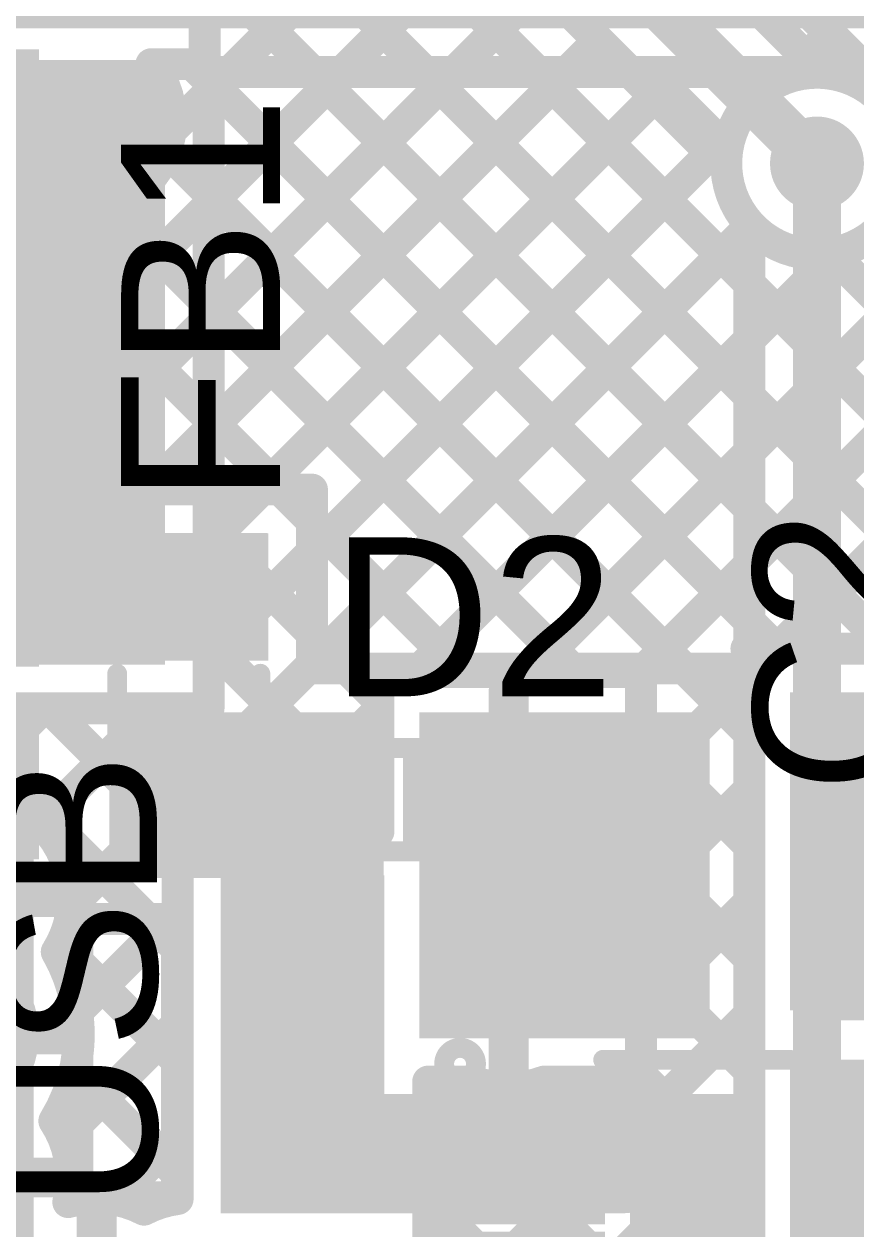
# Model space of a CAD drawing. Header units: millimetres. Extents: x -0.57 to 2.98, y -0.65 to 2.86.
# Drawn here: x -0.3104 to -0.1012, y 0.9421 to 1.2451 of the extents above; entities that cross this region are included whole.
import ezdxf

# ---------------------------------------------------------------- set-up
doc = ezdxf.new("R2010")
doc.units = ezdxf.units.MM
doc.header["$MEASUREMENT"] = 0
for name, color, linetype in [('BottomLayer', 5, 'Continuous'), ('BottomSolder', 6, 'Continuous'), ('Mechanical2', 216, 'Continuous'), ('TopLayer', 1, 'Continuous'), ('TopOverlay', 2, 'Continuous'), ('TopPaste', 8, 'Continuous'), ('TopSolder', 216, 'Continuous'), ('ViaHoleLayer', 16, 'Continuous')]:
    doc.layers.add(name, color=color, linetype=linetype)
doc.styles.add('Arial', font='', dxfattribs={"height": 0.2})
doc.styles.get('Arial').set_extended_font_data('Arial')

# ---------------------------------------------------------------- blocks, each defined once
blk = doc.blocks.new('C___0603_7')
at = {"layer": 'TopLayer'}
for points in [[(-0.015, 0.0175), (-0.015, -0.0175), (-0.045, -0.0175), (-0.045, 0.0175)], [(0.045, 0.0175), (0.045, -0.0175), (0.015, -0.0175), (0.015, 0.0175)]]:
    blk.add_hatch(color=1, dxfattribs=at).paths.add_polyline_path(points)
at = {"layer": 'TopPaste'}
for points in [[(-0.015, 0.0175), (-0.015, -0.0175), (-0.045, -0.0175), (-0.045, 0.0175)], [(0.045, 0.0175), (0.045, -0.0175), (0.015, -0.0175), (0.015, 0.0175)]]:
    blk.add_hatch(color=8, dxfattribs=at).paths.add_polyline_path(points)
at = {"layer": 'TopSolder'}
for points in [[(-0.01264, 0.01986), (-0.01264, -0.01986), (-0.04736, -0.01986), (-0.04736, 0.01986)], [(0.04736, 0.01986), (0.04736, -0.01986), (0.01264, -0.01986), (0.01264, 0.01986)]]:
    blk.add_hatch(color=216, dxfattribs=at).paths.add_polyline_path(points)
at = {"layer": 'TopOverlay', "const_width": 0.005}
for points in [[(-0.049, 0.021), (-0.049, -0.021)], [(-0.018, 0.021), (-0.049, 0.021)], [(0.049, 0.021), (0.018, 0.021)], [(0.049, 0.021), (0.049, -0.021)], [(-0.018, -0.021), (-0.049, -0.021)], [(0.049, -0.021), (0.018, -0.021)]]:
    blk.add_lwpolyline(points, dxfattribs=at)
at = {"layer": 'TopOverlay', "const_width": 0.0025}
for points in [[(-0.05025, 0.021, 1), (-0.04775, 0.021, 1)], [(-0.05025, 0.021, 1), (-0.04775, 0.021, 1)], [(-0.01925, 0.021, 1), (-0.01675, 0.021, 1)], [(0.01675, 0.021, 1), (0.01925, 0.021, 1)], [(0.04775, 0.021, 1), (0.05025, 0.021, 1)], [(0.04775, 0.021, 1), (0.05025, 0.021, 1)], [(-0.05025, -0.021, 1), (-0.04775, -0.021, 1)], [(-0.05025, -0.021, 1), (-0.04775, -0.021, 1)], [(-0.01925, -0.021, 1), (-0.01675, -0.021, 1)], [(0.01675, -0.021, 1), (0.01925, -0.021, 1)], [(0.04775, -0.021, 1), (0.05025, -0.021, 1)], [(0.04775, -0.021, 1), (0.05025, -0.021, 1)]]:
    blk.add_lwpolyline(points, format="xyb", close=True, dxfattribs=at)
blk = doc.blocks.new('IND_0603__1608_M_______12')
at = {"layer": 'TopLayer'}
for points in [[(-0.03937, 0.01575), (-0.01575, 0.01575), (-0.01575, -0.01575), (-0.03937, -0.01575)], [(0.01575, 0.01575), (0.03937, 0.01575), (0.03937, -0.01575), (0.01575, -0.01575)]]:
    blk.add_hatch(color=1, dxfattribs=at).paths.add_polyline_path(points)
at = {"layer": 'TopPaste'}
for points in [[(-0.03937, 0.01575), (-0.01575, 0.01575), (-0.01575, -0.01575), (-0.03937, -0.01575)], [(0.01575, 0.01575), (0.03937, 0.01575), (0.03937, -0.01575), (0.01575, -0.01575)]]:
    blk.add_hatch(color=8, dxfattribs=at).paths.add_polyline_path(points)
at = {"layer": 'TopSolder'}
for points in [[(-0.04337, 0.01975), (-0.01175, 0.01975), (-0.01175, -0.01975), (-0.04337, -0.01975)], [(0.01175, 0.01975), (0.04337, 0.01975), (0.04337, -0.01975), (0.01175, -0.01975)]]:
    blk.add_hatch(color=216, dxfattribs=at).paths.add_polyline_path(points)
at = {"layer": 'TopOverlay', "const_width": 0.005}
for points in [[(0.009, 0.018), (-0.008, 0.018)], [(0.009, -0.018), (-0.008, -0.018)]]:
    blk.add_lwpolyline(points, dxfattribs=at)
at = {"layer": 'TopOverlay', "const_width": 0.0025}
for points in [[(-0.00925, 0.018, 1), (-0.00675, 0.018, 1)], [(0.00775, 0.018, 1), (0.01025, 0.018, 1)], [(-0.00925, -0.018, 1), (-0.00675, -0.018, 1)], [(0.00775, -0.018, 1), (0.01025, -0.018, 1)]]:
    blk.add_lwpolyline(points, format="xyb", close=True, dxfattribs=at)
blk = doc.blocks.new('U262_061N_4BVC11_238')
at = {"layer": 'BottomSolder'}
h = blk.add_hatch(color=6, dxfattribs=at)
edge = h.paths.add_edge_path()
edge.add_arc((0.17008, 0.08366), 0.02369, 0, 180)
edge.add_line((0.14639, 0.08366), (0.14639, 0.04429))
edge.add_arc((0.17008, 0.04429), 0.02369, 180, 360)
edge.add_line((0.19376, 0.04429), (0.19376, 0.08366))
at = {"layer": 'TopSolder'}
for points in [[(-0.07762, 0.10735), (-0.04206, 0.10735), (-0.04206, 0.05998), (-0.07762, 0.05998)], [(-0.03746, 0.10735), (-0.00191, 0.10735), (-0.00191, 0.05998), (-0.03746, 0.05998)], [(0.03746, 0.05998), (0.00191, 0.05998), (0.00191, 0.10735), (0.03746, 0.10735)], [(0.07762, 0.05998), (0.04206, 0.05998), (0.04206, 0.10735), (0.07762, 0.10735)], [(0.09049, 0.10735), (0.12605, 0.10735), (0.12605, 0.05998), (0.09049, 0.05998)]]:
    blk.add_hatch(color=216, dxfattribs=at).paths.add_polyline_path(points)
h = blk.add_hatch(color=216, dxfattribs=at)
edge = h.paths.add_edge_path()
edge.add_arc((0.17008, 0.08366), 0.02369, 0, 180)
edge.add_line((0.14639, 0.08366), (0.14639, 0.04429))
edge.add_arc((0.17008, 0.04429), 0.02369, 180, 360)
edge.add_line((0.19376, 0.04429), (0.19376, 0.08366))
blk = doc.blocks.new('X1SON___0_45_______________263')
at = {"layer": 'TopLayer'}
for points in [[(-0.01969, 0.00984), (-0.00787, 0.00984), (-0.00787, -0.00984), (-0.01969, -0.00984)], [(0.00787, 0.00984), (0.01969, 0.00984), (0.01969, -0.00984), (0.00787, -0.00984)]]:
    blk.add_hatch(color=1, dxfattribs=at).paths.add_polyline_path(points)
at = {"layer": 'TopPaste'}
for points in [[(-0.01969, 0.00984), (-0.00787, 0.00984), (-0.00787, -0.00984), (-0.01969, -0.00984)], [(0.00787, 0.00984), (0.01969, 0.00984), (0.01969, -0.00984), (0.00787, -0.00984)]]:
    blk.add_hatch(color=8, dxfattribs=at).paths.add_polyline_path(points)
at = {"layer": 'TopSolder'}
for points in [[(-0.02369, 0.01384), (-0.00387, 0.01384), (-0.00387, -0.01384), (-0.02369, -0.01384)], [(0.00387, 0.01384), (0.02369, 0.01384), (0.02369, -0.01384), (0.00387, -0.01384)]]:
    blk.add_hatch(color=216, dxfattribs=at).paths.add_polyline_path(points)
at = {"layer": 'TopOverlay'}
for points, const_width in [([(-0.0216, 0.01831, 1), (-0.02194, 0.01831, 1)], 0.005), ([(-0.02319, 0.01831, 1), (-0.02069, 0.01831, 1)], 0.0025), ([(-0.02285, 0.01831, 1), (-0.02035, 0.01831, 1)], 0.0025), ([(-0.02425, 0.013, 1), (-0.02175, 0.013, 1)], 0.0025), ([(-0.02425, 0.013, 1), (-0.02175, 0.013, 1)], 0.0025), ([(0.02175, 0.013, 1), (0.02425, 0.013, 1)], 0.0025), ([(0.02175, 0.013, 1), (0.02425, 0.013, 1)], 0.0025), ([(-0.02425, -0.013, 1), (-0.02175, -0.013, 1)], 0.0025), ([(-0.02425, -0.013, 1), (-0.02175, -0.013, 1)], 0.0025), ([(0.02175, -0.013, 1), (0.02425, -0.013, 1)], 0.0025), ([(0.02175, -0.013, 1), (0.02425, -0.013, 1)], 0.0025)]:
    blk.add_lwpolyline(points, format="xyb", close=True, dxfattribs=dict(at, const_width=const_width))
at = {"layer": 'TopOverlay', "const_width": 0.005}
for points in [[(-0.023, 0.013), (-0.023, -0.013)], [(0.023, 0.013), (-0.023, 0.013)], [(0.023, 0.013), (0.023, -0.013)], [(0.023, -0.013), (-0.023, -0.013)]]:
    blk.add_lwpolyline(points, dxfattribs=at)
blk = doc.blocks.new('SOT_25_291')
at = {"layer": 'TopLayer'}
for points in [[(-0.06693, 0.05118), (-0.02756, 0.05118), (-0.02756, 0.02362), (-0.06693, 0.02362)], [(0.02756, 0.05118), (0.06693, 0.05118), (0.06693, 0.02362), (0.02756, 0.02362)], [(-0.06693, 0.01378), (-0.02756, 0.01378), (-0.02756, -0.01378), (-0.06693, -0.01378)], [(-0.06693, -0.02362), (-0.02756, -0.02362), (-0.02756, -0.05118), (-0.06693, -0.05118)], [(0.02756, -0.02362), (0.06693, -0.02362), (0.06693, -0.05118), (0.02756, -0.05118)]]:
    blk.add_hatch(color=1, dxfattribs=at).paths.add_polyline_path(points)
at = {"layer": 'TopPaste'}
for points in [[(-0.06693, 0.05118), (-0.02756, 0.05118), (-0.02756, 0.02362), (-0.06693, 0.02362)], [(0.02756, 0.05118), (0.06693, 0.05118), (0.06693, 0.02362), (0.02756, 0.02362)], [(-0.06693, 0.01378), (-0.02756, 0.01378), (-0.02756, -0.01378), (-0.06693, -0.01378)], [(-0.06693, -0.02362), (-0.02756, -0.02362), (-0.02756, -0.05118), (-0.06693, -0.05118)], [(0.02756, -0.02362), (0.06693, -0.02362), (0.06693, -0.05118), (0.02756, -0.05118)]]:
    blk.add_hatch(color=8, dxfattribs=at).paths.add_polyline_path(points)
at = {"layer": 'TopSolder'}
for points in [[(-0.07093, 0.05518), (-0.02356, 0.05518), (-0.02356, 0.01962), (-0.07093, 0.01962)], [(0.02356, 0.05518), (0.07093, 0.05518), (0.07093, 0.01962), (0.02356, 0.01962)], [(-0.07093, 0.01778), (-0.02356, 0.01778), (-0.02356, -0.01778), (-0.07093, -0.01778)], [(-0.07093, -0.01962), (-0.02356, -0.01962), (-0.02356, -0.05518), (-0.07093, -0.05518)], [(0.02356, -0.01962), (0.07093, -0.01962), (0.07093, -0.05518), (0.02356, -0.05518)]]:
    blk.add_hatch(color=216, dxfattribs=at).paths.add_polyline_path(points)
at = {"layer": 'TopOverlay'}
for points, const_width in [([(-0.056, 0.06, 1), (-0.064, 0.06, 1)], 0.005), ([(-0.06525, 0.06, 1), (-0.06275, 0.06, 1)], 0.0025), ([(-0.05725, 0.06, 1), (-0.05475, 0.06, 1)], 0.0025), ([(-0.02525, 0.061, 1), (-0.02275, 0.061, 1)], 0.0025), ([(0.02175, 0.061, 1), (0.02425, 0.061, 1)], 0.0025), ([(0.02975, 0.012, 1), (0.03225, 0.012, 1)], 0.0025), ([(0.02975, -0.013, 1), (0.03225, -0.013, 1)], 0.0025), ([(-0.02525, -0.061, 1), (-0.02275, -0.061, 1)], 0.0025), ([(0.02175, -0.061, 1), (0.02425, -0.061, 1)], 0.0025)]:
    blk.add_lwpolyline(points, format="xyb", close=True, dxfattribs=dict(at, const_width=const_width))
at = {"layer": 'TopOverlay', "const_width": 0.005}
for points in [[(-0.024, 0.061), (0.023, 0.061)], [(0.031, -0.013), (0.031, 0.012)], [(-0.024, -0.061), (0.023, -0.061)]]:
    blk.add_lwpolyline(points, dxfattribs=at)

msp = doc.modelspace()

# ---------------------------------------------------------------- hatches: boundary and pattern name
at = {"layer": 'BottomLayer'}
for points in [[(-0.408, 1.244), (0.022, 1.244), (0.022, 1.613), (-0.408, 1.613)], [(-0.409, 1.244), (-0.277, 1.244), (-0.277, 1.354), (-0.409, 1.354)], [(-0.316, 1.084), (-0.275, 1.084), (-0.275, 1.236), (-0.316, 1.236)], [(-0.16627, 1.07114), (-0.21027, 1.07114), (-0.21027, 0.99014), (-0.16627, 0.99014)], [(-0.26079, 0.94671), (-0.21979, 0.94671), (-0.21979, 1.031), (-0.26079, 1.031)]]:
    msp.add_hatch(color=5, dxfattribs=at).paths.add_polyline_path(points)
h = msp.add_hatch(color=5, dxfattribs=at)
edge = h.paths.add_edge_path()
edge.add_arc((-0.29624, 1.22076), 0.01181, 0, 360)
h = msp.add_hatch(color=5, dxfattribs=at)
edge = h.paths.add_edge_path()
edge.add_arc((-0.111, 1.21), 0.01181, 0, 360)
h = msp.add_hatch(color=5, dxfattribs=at)
edge = h.paths.add_edge_path()
edge.add_arc((-0.29624, 1.10124), 0.01181, 0, 360)
h = msp.add_hatch(color=5, dxfattribs=at)
edge = h.paths.add_edge_path()
edge.add_arc((-0.18853, 1.056), 0.01181, 0, 360)
h = msp.add_hatch(color=5, dxfattribs=at)
edge = h.paths.add_edge_path()
edge.add_arc((-0.18853, 1.02968), 0.01181, 0, 360)
h = msp.add_hatch(color=5, dxfattribs=at)
edge = h.paths.add_edge_path()
edge.add_arc((-0.241, 1.018), 0.01181, 0, 360)
h = msp.add_hatch(color=5, dxfattribs=at)
edge = h.paths.add_edge_path()
edge.add_arc((-0.18853, 1.00336), 0.01181, 0, 360)
h = msp.add_hatch(color=5, dxfattribs=at)
edge = h.paths.add_edge_path()
edge.add_arc((-0.241, 0.99168), 0.01181, 0, 360)
h = msp.add_hatch(color=5, dxfattribs=at)
edge = h.paths.add_edge_path()
edge.add_arc((-0.241, 0.96536), 0.01181, 0, 360)
at = {"layer": 'BottomSolder'}
h = msp.add_hatch(color=6, dxfattribs=at)
edge = h.paths.add_edge_path()
edge.add_arc((-0.29624, 1.22076), 0.00791, 0, 360)
h = msp.add_hatch(color=6, dxfattribs=at)
edge = h.paths.add_edge_path()
edge.add_arc((-0.111, 1.21), 0.00791, 0, 360)
h = msp.add_hatch(color=6, dxfattribs=at)
edge = h.paths.add_edge_path()
edge.add_arc((-0.29624, 1.10124), 0.00791, 0, 360)
h = msp.add_hatch(color=6, dxfattribs=at)
edge = h.paths.add_edge_path()
edge.add_arc((-0.18853, 1.056), 0.00791, 0, 360)
h = msp.add_hatch(color=6, dxfattribs=at)
edge = h.paths.add_edge_path()
edge.add_arc((-0.18853, 1.02968), 0.00791, 0, 360)
h = msp.add_hatch(color=6, dxfattribs=at)
edge = h.paths.add_edge_path()
edge.add_arc((-0.241, 1.018), 0.00791, 0, 360)
h = msp.add_hatch(color=6, dxfattribs=at)
edge = h.paths.add_edge_path()
edge.add_arc((-0.18853, 1.00336), 0.00791, 0, 360)
h = msp.add_hatch(color=6, dxfattribs=at)
edge = h.paths.add_edge_path()
edge.add_arc((-0.241, 0.99168), 0.00791, 0, 360)
h = msp.add_hatch(color=6, dxfattribs=at)
edge = h.paths.add_edge_path()
edge.add_arc((-0.241, 0.96536), 0.00791, 0, 360)
at = {"layer": 'TopLayer'}
h = msp.add_hatch(color=1, dxfattribs=at)
edge = h.paths.add_edge_path()
edge.add_arc((-0.29624, 1.22076), 0.01181, 0, 360)
h = msp.add_hatch(color=1, dxfattribs=at)
edge = h.paths.add_edge_path()
edge.add_arc((-0.111, 1.21), 0.01181, 0, 360)
for points in [[(-0.351, 1.085), (-0.249, 1.085), (-0.249, 1.117), (-0.351, 1.117)], [(-0.11776, 0.997), (-0.023, 0.997), (-0.023, 1.077), (-0.11776, 1.077)], [(-0.289, 1.031), (-0.22, 1.031), (-0.22, 1.072), (-0.289, 1.072)], [(-0.211, 0.99), (-0.138, 0.99), (-0.138, 1.072), (-0.211, 1.072)], [(-0.52, 0.908), (-0.308, 0.908), (-0.308, 1.068), (-0.52, 1.068)], [(-0.22, 0.946), (-0.22, 1.04078), (-0.261, 1.04078), (-0.261, 0.946)], [(-0.11776, 0.921), (-0.023, 0.921), (-0.023, 0.9846), (-0.11776, 0.9846)], [(-0.128, 0.868), (-0.128, 0.976), (-0.158, 0.976), (-0.158, 0.868)]]:
    msp.add_hatch(color=1, dxfattribs=at).paths.add_polyline_path(points)
h = msp.add_hatch(color=1, dxfattribs=at)
edge = h.paths.add_edge_path()
edge.add_arc((-0.29624, 1.10124), 0.01181, 0, 360)
h = msp.add_hatch(color=1, dxfattribs=at)
edge = h.paths.add_edge_path()
edge.add_arc((-0.18853, 1.056), 0.01181, 0, 360)
h = msp.add_hatch(color=1, dxfattribs=at)
edge = h.paths.add_edge_path()
edge.add_arc((-0.18853, 1.02968), 0.01181, 0, 360)
h = msp.add_hatch(color=1, dxfattribs=at)
edge = h.paths.add_edge_path()
edge.add_arc((-0.241, 1.018), 0.01181, 0, 360)
h = msp.add_hatch(color=1, dxfattribs=at)
edge = h.paths.add_edge_path()
edge.add_arc((-0.18853, 1.00336), 0.01181, 0, 360)
h = msp.add_hatch(color=1, dxfattribs=at)
edge = h.paths.add_edge_path()
edge.add_arc((-0.241, 0.99168), 0.01181, 0, 360)
h = msp.add_hatch(color=1, dxfattribs=at)
edge = h.paths.add_edge_path()
edge.add_arc((-0.241, 0.96536), 0.01181, 0, 360)
at = {"layer": 'TopSolder'}
h = msp.add_hatch(color=216, dxfattribs=at)
edge = h.paths.add_edge_path()
edge.add_arc((-0.29624, 1.22076), 0.00791, 0, 360)
h = msp.add_hatch(color=216, dxfattribs=at)
edge = h.paths.add_edge_path()
edge.add_arc((-0.111, 1.21), 0.00791, 0, 360)
h = msp.add_hatch(color=216, dxfattribs=at)
edge = h.paths.add_edge_path()
edge.add_arc((-0.29624, 1.10124), 0.00791, 0, 360)
h = msp.add_hatch(color=216, dxfattribs=at)
edge = h.paths.add_edge_path()
edge.add_arc((-0.18853, 1.056), 0.00791, 0, 360)
h = msp.add_hatch(color=216, dxfattribs=at)
edge = h.paths.add_edge_path()
edge.add_arc((-0.18853, 1.02968), 0.00791, 0, 360)
h = msp.add_hatch(color=216, dxfattribs=at)
edge = h.paths.add_edge_path()
edge.add_arc((-0.241, 1.018), 0.00791, 0, 360)
h = msp.add_hatch(color=216, dxfattribs=at)
edge = h.paths.add_edge_path()
edge.add_arc((-0.18853, 1.00336), 0.00791, 0, 360)
h = msp.add_hatch(color=216, dxfattribs=at)
edge = h.paths.add_edge_path()
edge.add_arc((-0.241, 0.99168), 0.00791, 0, 360)
h = msp.add_hatch(color=216, dxfattribs=at)
edge = h.paths.add_edge_path()
edge.add_arc((-0.241, 0.96536), 0.00791, 0, 360)
at = {"layer": 'ViaHoleLayer'}
h = msp.add_hatch(color=16, dxfattribs=at)
edge = h.paths.add_edge_path()
edge.add_arc((-0.29624, 1.22076), 0.00591, 0, 360)
h = msp.add_hatch(color=16, dxfattribs=at)
edge = h.paths.add_edge_path()
edge.add_arc((-0.111, 1.21), 0.00591, 0, 360)
h = msp.add_hatch(color=16, dxfattribs=at)
edge = h.paths.add_edge_path()
edge.add_arc((-0.29624, 1.10124), 0.00591, 0, 360)
h = msp.add_hatch(color=16, dxfattribs=at)
edge = h.paths.add_edge_path()
edge.add_arc((-0.18853, 1.056), 0.00591, 0, 360)
h = msp.add_hatch(color=16, dxfattribs=at)
edge = h.paths.add_edge_path()
edge.add_arc((-0.18853, 1.02968), 0.00591, 0, 360)
h = msp.add_hatch(color=16, dxfattribs=at)
edge = h.paths.add_edge_path()
edge.add_arc((-0.241, 1.018), 0.00591, 0, 360)
h = msp.add_hatch(color=16, dxfattribs=at)
edge = h.paths.add_edge_path()
edge.add_arc((-0.18853, 1.00336), 0.00591, 0, 360)
h = msp.add_hatch(color=16, dxfattribs=at)
edge = h.paths.add_edge_path()
edge.add_arc((-0.241, 0.99168), 0.00591, 0, 360)
h = msp.add_hatch(color=16, dxfattribs=at)
edge = h.paths.add_edge_path()
edge.add_arc((-0.241, 0.96536), 0.00591, 0, 360)

# ---------------------------------------------------------------- linework, layer by layer
at = {"layer": 'BottomLayer'}
for points, const_width in [([(-0.264, 1.233), (-0.0065, 1.233)], 0.008), ([(-0.264, 1.17117), (-0.20217, 1.233)], 0.008), ([(-0.264, 1.19946), (-0.23046, 1.233)], 0.008), ([(-0.264, 1.22774), (-0.25874, 1.233)], 0.008), ([(-0.264, 1.14289), (-0.17389, 1.233)], 0.008), ([(-0.264, 1.11461), (-0.14561, 1.233)], 0.008), ([(-0.264, 1.073), (-0.264, 1.233)], 0.008), ([(-0.23783, 1.233), (-0.128, 1.12317)], 0.008), ([(-0.20955, 1.233), (-0.128, 1.15145)], 0.008), ([(-0.18126, 1.233), (-0.128, 1.17974)], 0.008), ([(-0.15298, 1.233), (-0.13353, 1.21355)], 0.008), ([(-0.264, 1.23088), (-0.128, 1.09488)], 0.008), ([(-0.29624, 1.22076), (-0.29624, 1.22176)], 0.022), ([(-0.29624, 1.10124), (-0.29624, 1.22076)], 0.022), ([(-0.264, 1.08632), (-0.13239, 1.21793)], 0.008), ([(-0.111, 0.83462), (-0.111, 1.21)], 0.012), ([(-0.264, 1.2026), (-0.128, 1.0666)], 0.008), ([(-0.29829, 1.02375), (-0.128, 1.19404)], 0.008), ([(-0.128, 0.89), (-0.128, 1.19479)], 0.008), ([(-0.264, 1.17432), (-0.17182, 1.08214)], 0.008), ([(-0.21162, 1.08214), (-0.128, 1.16575)], 0.008), ([(-0.264, 1.14603), (-0.2001, 1.08214)], 0.008), ([(-0.18333, 1.08214), (-0.128, 1.13747)], 0.008), ([(-0.264, 1.11775), (-0.22127, 1.07501)], 0.008), ([(-0.15527, 1.08192), (-0.128, 1.10918)], 0.008), ([(-0.35989, 1.1005), (-0.27179, 1.0124)], 0.008), ([(-0.264, 1.08946), (-0.22127, 1.04673)], 0.008), ([(-0.22127, 1.08214), (-0.15527, 1.08214)], 0.008), ([(-0.22127, 1.042), (-0.22127, 1.08214)], 0.008), ([(-0.15527, 0.97914), (-0.15527, 1.08214)], 0.008), ([(-0.15527, 1.05363), (-0.128, 1.0809)], 0.008), ([(-0.18853, 1.056), (-0.18853, 1.07781)], 0.01), ([(-0.32751, 1.0511), (-0.30561, 1.073)], 0.008), ([(-0.327, 1.073), (-0.264, 1.073)], 0.008), ([(-0.30617, 1.04415), (-0.27732, 1.073)], 0.008), ([(-0.30411, 1.073), (-0.27179, 1.04068)], 0.008), ([(-0.27582, 1.073), (-0.24482, 1.042)], 0.008), ([(-0.25175, 1.042), (-0.22127, 1.07249)], 0.008), ([(-0.15527, 1.06558), (-0.128, 1.03832)], 0.008), ([(-0.15527, 1.02535), (-0.128, 1.05262)], 0.008), ([(-0.27179, 1.042), (-0.22127, 1.042)], 0.008), ([(-0.27179, 0.94958), (-0.27179, 1.042)], 0.008), ([(-0.15527, 1.0373), (-0.128, 1.01003)], 0.008), ([(-0.32404, 1.02552), (-0.30223, 1.02552)], 0.01), ([(-0.15527, 0.99706), (-0.128, 1.02433)], 0.008), ([(-0.29705, 0.99671), (-0.27179, 1.02197)], 0.008), ([(-0.30119, 1.01352), (-0.27179, 0.98411)], 0.008), ([(-0.15527, 1.00901), (-0.128, 0.98175)], 0.008), ([(-0.18853, 0.98155), (-0.18853, 1.00336)], 0.01), ([(-0.23405, 0.89), (-0.128, 0.99605)], 0.008), ([(-0.30054, 0.96493), (-0.27179, 0.99368)], 0.008), ([(-0.35002, 0.991), (-0.30065, 0.991)], 0.01), ([(-0.2977, 0.98174), (-0.27179, 0.95583)], 0.008), ([(-0.15527, 0.98073), (-0.128, 0.95346)], 0.008), ([(-0.20879, 0.97914), (-0.19743, 0.97914)], 0.008), ([(-0.20879, 0.97183), (-0.20148, 0.97914)], 0.008), ([(-0.20879, 0.94355), (-0.1732, 0.97914)], 0.008), ([(-0.20879, 0.93571), (-0.20879, 0.97914)], 0.008), ([(-0.20879, 0.97768), (-0.128, 0.89689)], 0.008), ([(-0.18138, 0.97856), (-0.128, 0.92518)], 0.008), ([(-0.17962, 0.97914), (-0.15527, 0.97914)], 0.008), ([(-0.20576, 0.89), (-0.128, 0.96776)], 0.008), ([(-0.28775, 0.94943), (-0.27179, 0.9654)], 0.008), ([(-0.32436, 0.955), (-0.30255, 0.955)], 0.01), ([(-0.29856, 0.95432), (-0.29399, 0.94975)], 0.008), ([(-0.20879, 0.9494), (-0.14939, 0.89)], 0.008), ([(-0.29216, 0.924), (-0.29216, 0.94581)], 0.01), ([(-0.17748, 0.89), (-0.128, 0.93948)], 0.008)]:
    msp.add_lwpolyline(points, dxfattribs=dict(at, const_width=const_width))
for points, const_width in [([(-0.266, 1.233, 1), (-0.262, 1.233, 1)], 0.004), ([(-0.266, 1.233, 1), (-0.262, 1.233, 1)], 0.004), ([(-0.26074, 1.233, 1), (-0.25674, 1.233, 1)], 0.004), ([(-0.23983, 1.233, 1), (-0.23583, 1.233, 1)], 0.004), ([(-0.23246, 1.233, 1), (-0.22846, 1.233, 1)], 0.004), ([(-0.21155, 1.233, 1), (-0.20755, 1.233, 1)], 0.004), ([(-0.20417, 1.233, 1), (-0.20017, 1.233, 1)], 0.004), ([(-0.18326, 1.233, 1), (-0.17926, 1.233, 1)], 0.004), ([(-0.17589, 1.233, 1), (-0.17189, 1.233, 1)], 0.004), ([(-0.15498, 1.233, 1), (-0.15098, 1.233, 1)], 0.004), ([(-0.14761, 1.233, 1), (-0.14361, 1.233, 1)], 0.004), ([(-0.266, 1.23088, 1), (-0.262, 1.23088, 1)], 0.004), ([(-0.30174, 1.22176, 1), (-0.29074, 1.22176, 1)], 0.011), ([(-0.30174, 1.22076, 1), (-0.29074, 1.22076, 1)], 0.011), ([(-0.30174, 1.22076, 1), (-0.29074, 1.22076, 1)], 0.011), ([(-0.266, 1.22774, 1), (-0.262, 1.22774, 1)], 0.004), ([(-0.13439, 1.21793, 1), (-0.13039, 1.21793, 1)], 0.004), ([(-0.13553, 1.21355, 1), (-0.13153, 1.21355, 1)], 0.004), ([(-0.114, 1.21, 1), (-0.108, 1.21, 1)], 0.006), ([(-0.266, 1.2026, 1), (-0.262, 1.2026, 1)], 0.004), ([(-0.266, 1.19946, 1), (-0.262, 1.19946, 1)], 0.004), ([(-0.13, 1.19479, 1), (-0.126, 1.19479, 1)], 0.004), ([(-0.13, 1.19479, 1), (-0.126, 1.19479, 1)], 0.004), ([(-0.13, 1.19404, 1), (-0.126, 1.19404, 1)], 0.004), ([(-0.13, 1.17974, 1), (-0.126, 1.17974, 1)], 0.004), ([(-0.266, 1.17432, 1), (-0.262, 1.17432, 1)], 0.004), ([(-0.266, 1.17117, 1), (-0.262, 1.17117, 1)], 0.004), ([(-0.13, 1.16575, 1), (-0.126, 1.16575, 1)], 0.004), ([(-0.13, 1.15145, 1), (-0.126, 1.15145, 1)], 0.004), ([(-0.266, 1.14603, 1), (-0.262, 1.14603, 1)], 0.004), ([(-0.266, 1.14289, 1), (-0.262, 1.14289, 1)], 0.004), ([(-0.13, 1.13747, 1), (-0.126, 1.13747, 1)], 0.004), ([(-0.13, 1.12317, 1), (-0.126, 1.12317, 1)], 0.004), ([(-0.266, 1.11775, 1), (-0.262, 1.11775, 1)], 0.004), ([(-0.266, 1.11461, 1), (-0.262, 1.11461, 1)], 0.004), ([(-0.30174, 1.10124, 1), (-0.29074, 1.10124, 1)], 0.011), ([(-0.13, 1.10918, 1), (-0.126, 1.10918, 1)], 0.004), ([(-0.13, 1.09488, 1), (-0.126, 1.09488, 1)], 0.004), ([(-0.266, 1.08946, 1), (-0.262, 1.08946, 1)], 0.004), ([(-0.266, 1.08632, 1), (-0.262, 1.08632, 1)], 0.004), ([(-0.22327, 1.08214, 1), (-0.21927, 1.08214, 1)], 0.004), ([(-0.22327, 1.08214, 1), (-0.21927, 1.08214, 1)], 0.004), ([(-0.21362, 1.08214, 1), (-0.20962, 1.08214, 1)], 0.004), ([(-0.2021, 1.08214, 1), (-0.1981, 1.08214, 1)], 0.004), ([(-0.18533, 1.08214, 1), (-0.18133, 1.08214, 1)], 0.004), ([(-0.17382, 1.08214, 1), (-0.16982, 1.08214, 1)], 0.004), ([(-0.15727, 1.08214, 1), (-0.15327, 1.08214, 1)], 0.004), ([(-0.15727, 1.08214, 1), (-0.15327, 1.08214, 1)], 0.004), ([(-0.15727, 1.08192, 1), (-0.15327, 1.08192, 1)], 0.004), ([(-0.13, 1.0809, 1), (-0.126, 1.0809, 1)], 0.004), ([(-0.19103, 1.07781, 1), (-0.18603, 1.07781, 1)], 0.005), ([(-0.22327, 1.07501, 1), (-0.21927, 1.07501, 1)], 0.004), ([(-0.30761, 1.073, 1), (-0.30361, 1.073, 1)], 0.004), ([(-0.30611, 1.073, 1), (-0.30211, 1.073, 1)], 0.004), ([(-0.27932, 1.073, 1), (-0.27532, 1.073, 1)], 0.004), ([(-0.27782, 1.073, 1), (-0.27382, 1.073, 1)], 0.004), ([(-0.266, 1.073, 1), (-0.262, 1.073, 1)], 0.004), ([(-0.266, 1.073, 1), (-0.262, 1.073, 1)], 0.004), ([(-0.22327, 1.07249, 1), (-0.21927, 1.07249, 1)], 0.004), ([(-0.15727, 1.06558, 1), (-0.15327, 1.06558, 1)], 0.004), ([(-0.13, 1.0666, 1), (-0.126, 1.0666, 1)], 0.004), ([(-0.19103, 1.056, 1), (-0.18603, 1.056, 1)], 0.005), ([(-0.15727, 1.05363, 1), (-0.15327, 1.05363, 1)], 0.004), ([(-0.13, 1.05262, 1), (-0.126, 1.05262, 1)], 0.004), ([(-0.22327, 1.04673, 1), (-0.21927, 1.04673, 1)], 0.004), ([(-0.30817, 1.04415, 1), (-0.30417, 1.04415, 1)], 0.004), ([(-0.27379, 1.042, 1), (-0.26979, 1.042, 1)], 0.004), ([(-0.27379, 1.042, 1), (-0.26979, 1.042, 1)], 0.004), ([(-0.25375, 1.042, 1), (-0.24975, 1.042, 1)], 0.004), ([(-0.24682, 1.042, 1), (-0.24282, 1.042, 1)], 0.004), ([(-0.22327, 1.042, 1), (-0.21927, 1.042, 1)], 0.004), ([(-0.22327, 1.042, 1), (-0.21927, 1.042, 1)], 0.004), ([(-0.27379, 1.04068, 1), (-0.26979, 1.04068, 1)], 0.004), ([(-0.13, 1.03832, 1), (-0.126, 1.03832, 1)], 0.004), ([(-0.15727, 1.0373, 1), (-0.15327, 1.0373, 1)], 0.004), ([(-0.30473, 1.02552, 1), (-0.29973, 1.02552, 1)], 0.005), ([(-0.30029, 1.02375, 1), (-0.29629, 1.02375, 1)], 0.004), ([(-0.30023, 1.02552, 1), (-0.29623, 1.02552, 1)], 0.004), ([(-0.30023, 1.02552, 1), (-0.29623, 1.02552, 1)], 0.004), ([(-0.15727, 1.02535, 1), (-0.15327, 1.02535, 1)], 0.004), ([(-0.13, 1.02433, 1), (-0.126, 1.02433, 1)], 0.004), ([(-0.27379, 1.02197, 1), (-0.26979, 1.02197, 1)], 0.004), ([(-0.30421, 1.01175, 1), (-0.30021, 1.01175, 1)], 0.004), ([(-0.30421, 1.01175, 1), (-0.30021, 1.01175, 1)], 0.004), ([(-0.30319, 1.01352, 1), (-0.29919, 1.01352, 1)], 0.004), ([(-0.27379, 1.0124, 1), (-0.26979, 1.0124, 1)], 0.004), ([(-0.15727, 1.00901, 1), (-0.15327, 1.00901, 1)], 0.004), ([(-0.13, 1.01003, 1), (-0.126, 1.01003, 1)], 0.004), ([(-0.19103, 1.00336, 1), (-0.18603, 1.00336, 1)], 0.005), ([(-0.29905, 0.99671, 1), (-0.29505, 0.99671, 1)], 0.004), ([(-0.15727, 0.99706, 1), (-0.15327, 0.99706, 1)], 0.004), ([(-0.13, 0.99605, 1), (-0.126, 0.99605, 1)], 0.004), ([(-0.27379, 0.99368, 1), (-0.26979, 0.99368, 1)], 0.004), ([(-0.30315, 0.991, 1), (-0.29815, 0.991, 1)], 0.005), ([(-0.29865, 0.991, 1), (-0.29465, 0.991, 1)], 0.004), ([(-0.29865, 0.991, 1), (-0.29465, 0.991, 1)], 0.004), ([(-0.27379, 0.98411, 1), (-0.26979, 0.98411, 1)], 0.004), ([(-0.2997, 0.98174, 1), (-0.2957, 0.98174, 1)], 0.004), ([(-0.19103, 0.98155, 1), (-0.18603, 0.98155, 1)], 0.005), ([(-0.15727, 0.98073, 1), (-0.15327, 0.98073, 1)], 0.004), ([(-0.13, 0.98175, 1), (-0.126, 0.98175, 1)], 0.004), ([(-0.21079, 0.97914, 1), (-0.20679, 0.97914, 1)], 0.004), ([(-0.21079, 0.97914, 1), (-0.20679, 0.97914, 1)], 0.004), ([(-0.21079, 0.97768, 1), (-0.20679, 0.97768, 1)], 0.004), ([(-0.20348, 0.97914, 1), (-0.19948, 0.97914, 1)], 0.004), ([(-0.19943, 0.97914, 1), (-0.19543, 0.97914, 1)], 0.004), ([(-0.19943, 0.97914, 1), (-0.19543, 0.97914, 1)], 0.004), ([(-0.18338, 0.97856, 1), (-0.17938, 0.97856, 1)], 0.004), ([(-0.18162, 0.97914, 1), (-0.17762, 0.97914, 1)], 0.004), ([(-0.18162, 0.97914, 1), (-0.17762, 0.97914, 1)], 0.004), ([(-0.1752, 0.97914, 1), (-0.1712, 0.97914, 1)], 0.004), ([(-0.15727, 0.97914, 1), (-0.15327, 0.97914, 1)], 0.004), ([(-0.15727, 0.97914, 1), (-0.15327, 0.97914, 1)], 0.004), ([(-0.21079, 0.97183, 1), (-0.20679, 0.97183, 1)], 0.004), ([(-0.30482, 0.96922, 1), (-0.30082, 0.96922, 1)], 0.004), ([(-0.30482, 0.96922, 1), (-0.30082, 0.96922, 1)], 0.004), ([(-0.13, 0.96776, 1), (-0.126, 0.96776, 1)], 0.004), ([(-0.30254, 0.96493, 1), (-0.29854, 0.96493, 1)], 0.004), ([(-0.27379, 0.9654, 1), (-0.26979, 0.9654, 1)], 0.004), ([(-0.30505, 0.955, 1), (-0.30005, 0.955, 1)], 0.005), ([(-0.30056, 0.95432, 1), (-0.29656, 0.95432, 1)], 0.004), ([(-0.30055, 0.955, 1), (-0.29655, 0.955, 1)], 0.004), ([(-0.30055, 0.955, 1), (-0.29655, 0.955, 1)], 0.004), ([(-0.27379, 0.95583, 1), (-0.26979, 0.95583, 1)], 0.004), ([(-0.13, 0.95346, 1), (-0.126, 0.95346, 1)], 0.004), ([(-0.30131, 0.9488, 1), (-0.29731, 0.9488, 1)], 0.004), ([(-0.30131, 0.9488, 1), (-0.29731, 0.9488, 1)], 0.004), ([(-0.29599, 0.94975, 1), (-0.29199, 0.94975, 1)], 0.004), ([(-0.28975, 0.94943, 1), (-0.28575, 0.94943, 1)], 0.004), ([(-0.27379, 0.94958, 1), (-0.26979, 0.94958, 1)], 0.004), ([(-0.27379, 0.94958, 1), (-0.26979, 0.94958, 1)], 0.004), ([(-0.21079, 0.9494, 1), (-0.20679, 0.9494, 1)], 0.004), ([(-0.29466, 0.94581, 1), (-0.28966, 0.94581, 1)], 0.005), ([(-0.28225, 0.9469, 1), (-0.27825, 0.9469, 1)], 0.004), ([(-0.28225, 0.9469, 1), (-0.27825, 0.9469, 1)], 0.004), ([(-0.21079, 0.94355, 1), (-0.20679, 0.94355, 1)], 0.004), ([(-0.13, 0.93948, 1), (-0.126, 0.93948, 1)], 0.004)]:
    msp.add_lwpolyline(points, format="xyb", close=True, dxfattribs=dict(at, const_width=const_width))
at = {"layer": 'BottomLayer', "const_width": 0.008}
for points in [[(-0.128, 1.19479, -1.452551), (-0.08819, 1.21)], [(-0.33595, 1.04842, -0.562773), (-0.29823, 1.02552)], [(-0.29823, 1.02552, -0.141591), (-0.30221, 1.01175)], [(-0.30221, 1.01175, -0.131466), (-0.29665, 0.991)], [(-0.29665, 0.991, -0.138805), (-0.30282, 0.96922)], [(-0.17962, 0.97914, -0.178002), (-0.19743, 0.97914)], [(-0.30282, 0.96922, -0.146887), (-0.29855, 0.955)], [(-0.29855, 0.955, -0.06071), (-0.29931, 0.9488)], [(-0.29931, 0.9488, -0.192379), (-0.28025, 0.9469)], [(-0.28025, 0.9469, -0.086624), (-0.27179, 0.94958)]]:
    msp.add_lwpolyline(points, format="xyb", dxfattribs=at)
at = {"layer": 'Mechanical2', "const_width": 0.01}
msp.add_lwpolyline([(1.75783, 2.80917, -6.230382), (0.64896, 2.81029)], format="xyb", dxfattribs=at)
at = {"layer": 'TopLayer'}
for points, const_width in [([(-0.297, 1.43196), (-0.027, 1.16196)], 0.008), ([(-0.297, 1.42004), (-0.10973, 1.23278)], 0.008), ([(-0.314, 1.413), (-0.111, 1.21)], 0.012), ([(-0.265, 1.235), (-0.265, 1.33996)], 0.008), ([(-0.265, 1.33996), (-0.13378, 1.20873)], 0.008), ([(-0.265, 1.31674), (-0.03626, 1.088)], 0.008), ([(-0.265, 1.28845), (-0.06455, 1.088)], 0.008), ([(-0.27357, 1.21817), (-0.20839, 1.28335)], 0.008), ([(-0.29965, 1.1638), (-0.19425, 1.26921)], 0.008), ([(-0.265, 1.26017), (-0.09283, 1.088)], 0.008), ([(-0.29965, 1.13552), (-0.18011, 1.25507)], 0.008), ([(-0.11364, 1.23668), (-0.10768, 1.24264)], 0.008), ([(-0.27889, 1.128), (-0.16597, 1.24092)], 0.008), ([(-0.27841, 1.235), (-0.265, 1.235)], 0.008), ([(-0.26812, 1.235), (-0.12112, 1.088)], 0.008), ([(-0.32994, 1.22052), (-0.29624, 1.22052)], 0.022), ([(-0.25061, 1.128), (-0.15182, 1.22678)], 0.008), ([(-0.27469, 1.21329), (-0.1444, 1.083)], 0.008), ([(-0.238, 1.11232), (-0.13768, 1.21264)], 0.008), ([(-0.28886, 1.19918), (-0.17268, 1.083)], 0.008), ([(-0.18247, 1.083), (-0.06525, 1.20021)], 0.008), ([(-0.29965, 1.19209), (-0.29364, 1.1981)], 0.008), ([(-0.29965, 1.16617), (-0.29965, 1.19614)], 0.008), ([(-0.238, 1.08404), (-0.12764, 1.1944)], 0.008), ([(-0.21075, 1.083), (-0.10601, 1.18774)], 0.008), ([(-0.10745, 1.18747), (-0.027, 1.10702)], 0.008), ([(-0.15418, 1.083), (-0.05111, 1.18607)], 0.008), ([(-0.29965, 1.18169), (-0.24597, 1.128)], 0.008), ([(-0.1209, 1.088), (-0.03697, 1.17193)], 0.008), ([(-0.29965, 1.15598), (-0.29965, 1.16617)], 0.008), ([(-0.29965, 1.15598), (-0.29965, 1.16617)], 0.008), ([(-0.29965, 1.128), (-0.29965, 1.15598)], 0.008), ([(-0.29965, 1.1534), (-0.27425, 1.128)], 0.008), ([(-0.29965, 1.128), (-0.238, 1.128)], 0.008), ([(-0.238, 1.083), (-0.238, 1.128)], 0.008), ([(-0.238, 1.12003), (-0.20097, 1.083)], 0.008), ([(-0.33034, 1.10124), (-0.29624, 1.10124)], 0.022), ([(-0.29624, 1.10124), (-0.269, 1.10124)], 0.022), ([(-0.238, 1.09175), (-0.22925, 1.083)], 0.008), ([(-0.12876, 1.088), (-0.027, 1.088)], 0.008), ([(-0.238, 1.083), (-0.222, 1.083)], 0.008), ([(-0.222, 1.083), (-0.209, 1.083)], 0.008), ([(-0.222, 1.083), (-0.209, 1.083)], 0.008), ([(-0.209, 1.083), (-0.12876, 1.083)], 0.008), ([(-0.18853, 1.056), (-0.18853, 1.07781)], 0.01), ([(-0.17495, 1.057), (-0.16489, 1.057)], 0.022), ([(-0.16489, 1.057), (-0.16136, 1.05347)], 0.022), ([(-0.16136, 1.02236), (-0.16136, 1.05347)], 0.022), ([(-0.243, 1.03978), (-0.23278, 1.05)], 0.022), ([(-0.16136, 1.02236), (-0.154, 1.015)], 0.022), ([(-0.32404, 1.02552), (-0.30223, 1.02552)], 0.01), ([(-0.297, 0.99675), (-0.27375, 1.02)], 0.008), ([(-0.297, 0.99636), (-0.297, 1.02)], 0.008), ([(-0.297, 1.02), (-0.272, 1.02)], 0.008), ([(-0.27939, 1.02), (-0.272, 1.01261)], 0.008), ([(-0.272, 0.95), (-0.272, 1.02)], 0.008), ([(-0.297, 1.00933), (-0.272, 0.98433)], 0.008), ([(-0.297, 0.96847), (-0.272, 0.99347)], 0.008), ([(-0.35002, 0.991), (-0.30065, 0.991)], 0.01), ([(-0.297, 0.95), (-0.297, 0.98564)], 0.008), ([(-0.297, 0.98104), (-0.272, 0.95604)], 0.008), ([(-0.241, 0.961), (-0.188, 0.961)], 0.03), ([(-0.188, 0.961), (-0.15989, 0.961)], 0.03), ([(-0.28718, 0.95), (-0.272, 0.96518)], 0.008), ([(-0.32436, 0.955), (-0.30255, 0.955)], 0.01), ([(-0.297, 0.95), (-0.272, 0.95)], 0.008), ([(-0.29216, 0.924), (-0.29216, 0.94581)], 0.01)]:
    msp.add_lwpolyline(points, dxfattribs=dict(at, const_width=const_width))
for points, const_width in [([(-0.10968, 1.24264, 1), (-0.10568, 1.24264, 1)], 0.004), ([(-0.16797, 1.24092, 1), (-0.16397, 1.24092, 1)], 0.004), ([(-0.11564, 1.23668, 1), (-0.11164, 1.23668, 1)], 0.004), ([(-0.28041, 1.235, 1), (-0.27641, 1.235, 1)], 0.004), ([(-0.28041, 1.235, 1), (-0.27641, 1.235, 1)], 0.004), ([(-0.27012, 1.235, 1), (-0.26612, 1.235, 1)], 0.004), ([(-0.267, 1.235, 1), (-0.263, 1.235, 1)], 0.004), ([(-0.267, 1.235, 1), (-0.263, 1.235, 1)], 0.004), ([(-0.11173, 1.23278, 1), (-0.10773, 1.23278, 1)], 0.004), ([(-0.11173, 1.23278, 1), (-0.10773, 1.23278, 1)], 0.004), ([(-0.30174, 1.22052, 1), (-0.29074, 1.22052, 1)], 0.011), ([(-0.15382, 1.22678, 1), (-0.14982, 1.22678, 1)], 0.004), ([(-0.27543, 1.22076, 1), (-0.27143, 1.22076, 1)], 0.004), ([(-0.27543, 1.22076, 1), (-0.27143, 1.22076, 1)], 0.004), ([(-0.27557, 1.21817, 1), (-0.27157, 1.21817, 1)], 0.004), ([(-0.27669, 1.21329, 1), (-0.27269, 1.21329, 1)], 0.004), ([(-0.13968, 1.21264, 1), (-0.13568, 1.21264, 1)], 0.004), ([(-0.114, 1.21, 1), (-0.108, 1.21, 1)], 0.006), ([(-0.13578, 1.20873, 1), (-0.13178, 1.20873, 1)], 0.004), ([(-0.13578, 1.20873, 1), (-0.13178, 1.20873, 1)], 0.004), ([(-0.29086, 1.19918, 1), (-0.28686, 1.19918, 1)], 0.004), ([(-0.30165, 1.19821, 1), (-0.29765, 1.19821, 1)], 0.004), ([(-0.30165, 1.19614, 1), (-0.29765, 1.19614, 1)], 0.004), ([(-0.29564, 1.1981, 1), (-0.29164, 1.1981, 1)], 0.004), ([(-0.12964, 1.1944, 1), (-0.12564, 1.1944, 1)], 0.004), ([(-0.30165, 1.19209, 1), (-0.29765, 1.19209, 1)], 0.004), ([(-0.10945, 1.18747, 1), (-0.10545, 1.18747, 1)], 0.004), ([(-0.10801, 1.18774, 1), (-0.10401, 1.18774, 1)], 0.004), ([(-0.30165, 1.18169, 1), (-0.29765, 1.18169, 1)], 0.004), ([(-0.30165, 1.16617, 1), (-0.29765, 1.16617, 1)], 0.004), ([(-0.30165, 1.16617, 1), (-0.29765, 1.16617, 1)], 0.004), ([(-0.30165, 1.16617, 1), (-0.29765, 1.16617, 1)], 0.004), ([(-0.30165, 1.1638, 1), (-0.29765, 1.1638, 1)], 0.004), ([(-0.30165, 1.15598, 1), (-0.29765, 1.15598, 1)], 0.004), ([(-0.30165, 1.15598, 1), (-0.29765, 1.15598, 1)], 0.004), ([(-0.30165, 1.15598, 1), (-0.29765, 1.15598, 1)], 0.004), ([(-0.30165, 1.1534, 1), (-0.29765, 1.1534, 1)], 0.004), ([(-0.30165, 1.13552, 1), (-0.29765, 1.13552, 1)], 0.004), ([(-0.30165, 1.128, 1), (-0.29765, 1.128, 1)], 0.004), ([(-0.30165, 1.128, 1), (-0.29765, 1.128, 1)], 0.004), ([(-0.28089, 1.128, 1), (-0.27689, 1.128, 1)], 0.004), ([(-0.27625, 1.128, 1), (-0.27225, 1.128, 1)], 0.004), ([(-0.25261, 1.128, 1), (-0.24861, 1.128, 1)], 0.004), ([(-0.24797, 1.128, 1), (-0.24397, 1.128, 1)], 0.004), ([(-0.24, 1.128, 1), (-0.236, 1.128, 1)], 0.004), ([(-0.24, 1.128, 1), (-0.236, 1.128, 1)], 0.004), ([(-0.24, 1.12003, 1), (-0.236, 1.12003, 1)], 0.004), ([(-0.24, 1.11232, 1), (-0.236, 1.11232, 1)], 0.004), ([(-0.30174, 1.10124, 1), (-0.29074, 1.10124, 1)], 0.011), ([(-0.30174, 1.10124, 1), (-0.29074, 1.10124, 1)], 0.011), ([(-0.2745, 1.10124, 1), (-0.2635, 1.10124, 1)], 0.011), ([(-0.24, 1.09175, 1), (-0.236, 1.09175, 1)], 0.004), ([(-0.13076, 1.088, 1), (-0.12676, 1.088, 1)], 0.004), ([(-0.12312, 1.088, 1), (-0.11912, 1.088, 1)], 0.004), ([(-0.1229, 1.088, 1), (-0.1189, 1.088, 1)], 0.004), ([(-0.24, 1.08404, 1), (-0.236, 1.08404, 1)], 0.004), ([(-0.24, 1.083, 1), (-0.236, 1.083, 1)], 0.004), ([(-0.24, 1.083, 1), (-0.236, 1.083, 1)], 0.004), ([(-0.23125, 1.083, 1), (-0.22725, 1.083, 1)], 0.004), ([(-0.224, 1.083, 1), (-0.22, 1.083, 1)], 0.004), ([(-0.224, 1.083, 1), (-0.22, 1.083, 1)], 0.004), ([(-0.224, 1.083, 1), (-0.22, 1.083, 1)], 0.004), ([(-0.21275, 1.083, 1), (-0.20875, 1.083, 1)], 0.004), ([(-0.211, 1.083, 1), (-0.207, 1.083, 1)], 0.004), ([(-0.211, 1.083, 1), (-0.207, 1.083, 1)], 0.004), ([(-0.211, 1.083, 1), (-0.207, 1.083, 1)], 0.004), ([(-0.20297, 1.083, 1), (-0.19897, 1.083, 1)], 0.004), ([(-0.18447, 1.083, 1), (-0.18047, 1.083, 1)], 0.004), ([(-0.17468, 1.083, 1), (-0.17068, 1.083, 1)], 0.004), ([(-0.15618, 1.083, 1), (-0.15218, 1.083, 1)], 0.004), ([(-0.1464, 1.083, 1), (-0.1424, 1.083, 1)], 0.004), ([(-0.13076, 1.083, 1), (-0.12676, 1.083, 1)], 0.004), ([(-0.19103, 1.07781, 1), (-0.18603, 1.07781, 1)], 0.005), ([(-0.18045, 1.057, 1), (-0.16945, 1.057, 1)], 0.011), ([(-0.17039, 1.057, 1), (-0.15939, 1.057, 1)], 0.011), ([(-0.17039, 1.057, 1), (-0.15939, 1.057, 1)], 0.011), ([(-0.16686, 1.05347, 1), (-0.15586, 1.05347, 1)], 0.011), ([(-0.16686, 1.05347, 1), (-0.15586, 1.05347, 1)], 0.011), ([(-0.23828, 1.05, 1), (-0.22728, 1.05, 1)], 0.011), ([(-0.19103, 1.056, 1), (-0.18603, 1.056, 1)], 0.005), ([(-0.2485, 1.03978, 1), (-0.2375, 1.03978, 1)], 0.011), ([(-0.16686, 1.02236, 1), (-0.15586, 1.02236, 1)], 0.011), ([(-0.16686, 1.02236, 1), (-0.15586, 1.02236, 1)], 0.011), ([(-0.30473, 1.02552, 1), (-0.29973, 1.02552, 1)], 0.005), ([(-0.1595, 1.015, 1), (-0.1485, 1.015, 1)], 0.011), ([(-0.299, 1.02, 1), (-0.295, 1.02, 1)], 0.004), ([(-0.299, 1.02, 1), (-0.295, 1.02, 1)], 0.004), ([(-0.28139, 1.02, 1), (-0.27739, 1.02, 1)], 0.004), ([(-0.27575, 1.02, 1), (-0.27175, 1.02, 1)], 0.004), ([(-0.274, 1.02, 1), (-0.27, 1.02, 1)], 0.004), ([(-0.274, 1.02, 1), (-0.27, 1.02, 1)], 0.004), ([(-0.274, 1.01261, 1), (-0.27, 1.01261, 1)], 0.004), ([(-0.299, 1.00933, 1), (-0.295, 1.00933, 1)], 0.004), ([(-0.299, 0.99675, 1), (-0.295, 0.99675, 1)], 0.004), ([(-0.299, 0.99636, 1), (-0.295, 0.99636, 1)], 0.004), ([(-0.299, 0.99636, 1), (-0.295, 0.99636, 1)], 0.004), ([(-0.274, 0.99347, 1), (-0.27, 0.99347, 1)], 0.004), ([(-0.30315, 0.991, 1), (-0.29815, 0.991, 1)], 0.005), ([(-0.29865, 0.991, 1), (-0.29465, 0.991, 1)], 0.004), ([(-0.29865, 0.991, 1), (-0.29465, 0.991, 1)], 0.004), ([(-0.299, 0.98564, 1), (-0.295, 0.98564, 1)], 0.004), ([(-0.299, 0.98564, 1), (-0.295, 0.98564, 1)], 0.004), ([(-0.274, 0.98433, 1), (-0.27, 0.98433, 1)], 0.004), ([(-0.299, 0.98104, 1), (-0.295, 0.98104, 1)], 0.004), ([(-0.2485, 0.961, 1), (-0.2335, 0.961, 1)], 0.015), ([(-0.1955, 0.961, 1), (-0.1805, 0.961, 1)], 0.015), ([(-0.1955, 0.961, 1), (-0.1805, 0.961, 1)], 0.015), ([(-0.16739, 0.961, 1), (-0.15239, 0.961, 1)], 0.015), ([(-0.299, 0.96847, 1), (-0.295, 0.96847, 1)], 0.004), ([(-0.274, 0.96518, 1), (-0.27, 0.96518, 1)], 0.004), ([(-0.30505, 0.955, 1), (-0.30005, 0.955, 1)], 0.005), ([(-0.274, 0.95604, 1), (-0.27, 0.95604, 1)], 0.004), ([(-0.299, 0.95, 1), (-0.295, 0.95, 1)], 0.004), ([(-0.299, 0.95, 1), (-0.295, 0.95, 1)], 0.004), ([(-0.28918, 0.95, 1), (-0.28518, 0.95, 1)], 0.004), ([(-0.274, 0.95, 1), (-0.27, 0.95, 1)], 0.004), ([(-0.274, 0.95, 1), (-0.27, 0.95, 1)], 0.004), ([(-0.29466, 0.94581, 1), (-0.28966, 0.94581, 1)], 0.005)]:
    msp.add_lwpolyline(points, format="xyb", close=True, dxfattribs=dict(at, const_width=const_width))
at = {"layer": 'TopLayer', "const_width": 0.008}
for points in [[(-0.27841, 1.235, -0.17011), (-0.27343, 1.22076)], [(-0.10973, 1.23278, -0.398045), (-0.08819, 1.21)], [(-0.27343, 1.22076, -0.458972), (-0.29965, 1.19821)], [(-0.08819, 1.21, -0.97262), (-0.13378, 1.20873)], [(-0.297, 0.99636, -0.032317), (-0.29665, 0.991)], [(-0.29665, 0.991, -0.032317), (-0.297, 0.98564)]]:
    msp.add_lwpolyline(points, format="xyb", dxfattribs=at)

# ---------------------------------------------------------------- block references
for name, p, rotation in [('U262_061N_4BVC11_238', (-0.414, 1.16108), 270), ('IND_0603__1608_M_______12', (-0.269, 1.07368), 270), ('X1SON___0_45_______________263', (-0.219, 1.05), 180), ('C___0603_7', (-0.128, 1.018), 180)]:
    msp.add_blockref(name, p, dxfattribs=dict(rotation=rotation))
msp.add_blockref('SOT_25_291', (-0.14076, 0.9236))

# ---------------------------------------------------------------- texts
at = {"layer": 'TopOverlay', "style": 'Arial'}
for s, p in [('FB1', (-0.24601, 1.12435)), ('C2', (-0.08701, 1.05168)), ('USB', (-0.277, 0.947))]:
    msp.add_text(s, height=0.04, rotation=90, dxfattribs=at).set_placement(p)
msp.add_text('D2', height=0.04, dxfattribs=at).set_placement((-0.23332, 1.07601))

doc.saveas('drawing.dxf')
